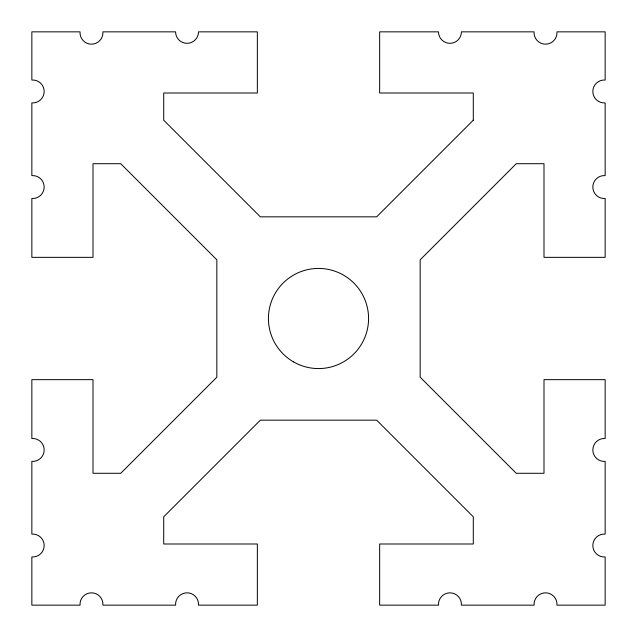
<?xml version="1.0" encoding="UTF-8"?>
<svg xmlns="http://www.w3.org/2000/svg" width="637" height="637" viewBox="0 0 637 637"><rect width="100%" height="100%" fill="white"/><g stroke="black" fill="none" stroke-linecap="round" stroke-linejoin="round"><path stroke-width="0.96" d="M473.291 120.194L376.65 216.835L260.35 216.835L163.709 120.194L163.709 93.002L257.348 93.002L257.348 31.85L198.513 31.85A11.466 11.466 0 0 1 187.047 43.316A11.466 11.466 0 0 1 175.581 31.85L102.907 31.85A11.466 11.466 0 0 1 91.473 44.168A11.466 11.466 0 0 1 80.039 31.85L31.85 31.85L31.85 80.039A11.466 11.466 0 0 1 44.168 91.473A11.466 11.466 0 0 1 31.85 102.907L31.85 175.613A11.466 11.466 0 0 1 44.168 187.047A11.466 11.466 0 0 1 31.85 198.481L31.85 257.348L93.002 257.348L93.002 163.709L120.743 163.709L216.835 259.8L216.835 377.2L120.743 473.291L93.002 473.291L93.002 379.652L31.85 379.652L31.85 438.519A11.466 11.466 0 0 1 44.168 449.953A11.466 11.466 0 0 1 31.85 461.387L31.85 534.093A11.466 11.466 0 0 1 44.168 545.527A11.466 11.466 0 0 1 31.85 556.961L31.85 605.15L80.039 605.15A11.466 11.466 0 0 1 91.473 592.832A11.466 11.466 0 0 1 102.907 605.15L175.613 605.15A11.466 11.466 0 0 1 187.047 592.832A11.466 11.466 0 0 1 198.481 605.15L257.348 605.15L257.348 543.998L163.709 543.998L163.709 516.806L260.35 420.165L376.65 420.165L473.291 516.806L473.291 543.998L379.652 543.998L379.652 605.15L438.519 605.15A11.466 11.466 0 0 1 449.953 592.832A11.466 11.466 0 0 1 461.387 605.15L534.093 605.15A11.466 11.466 0 0 1 545.527 592.832A11.466 11.466 0 0 1 556.961 605.15L605.15 605.15L605.15 556.961A11.466 11.466 0 0 1 592.832 545.527A11.466 11.466 0 0 1 605.15 534.093L605.15 461.387A11.466 11.466 0 0 1 592.832 449.953A11.466 11.466 0 0 1 605.15 438.519L605.15 379.652L543.998 379.652L543.998 473.291L516.257 473.291L420.165 377.2L420.165 259.8L516.257 163.709L543.998 163.709L543.998 257.348L605.15 257.348L605.15 198.481A11.466 11.466 0 0 1 592.832 187.047A11.466 11.466 0 0 1 605.15 175.613L605.15 102.907A11.466 11.466 0 0 1 592.832 91.473A11.466 11.466 0 0 1 605.15 80.039L605.15 31.85L556.961 31.85A11.466 11.466 0 0 1 545.527 44.168A11.466 11.466 0 0 1 534.093 31.85L461.419 31.85A11.466 11.466 0 0 1 449.953 43.316A11.466 11.466 0 0 1 438.487 31.85L379.652 31.85L379.652 93.002L473.291 93.002L473.291 120.194M293.466 361.864A50.068 50.068 0 0 0 368.568 318.5A50.068 50.068 0 0 0 293.466 275.136A50.068 50.068 0 0 0 293.466 361.864"/></g></svg>
